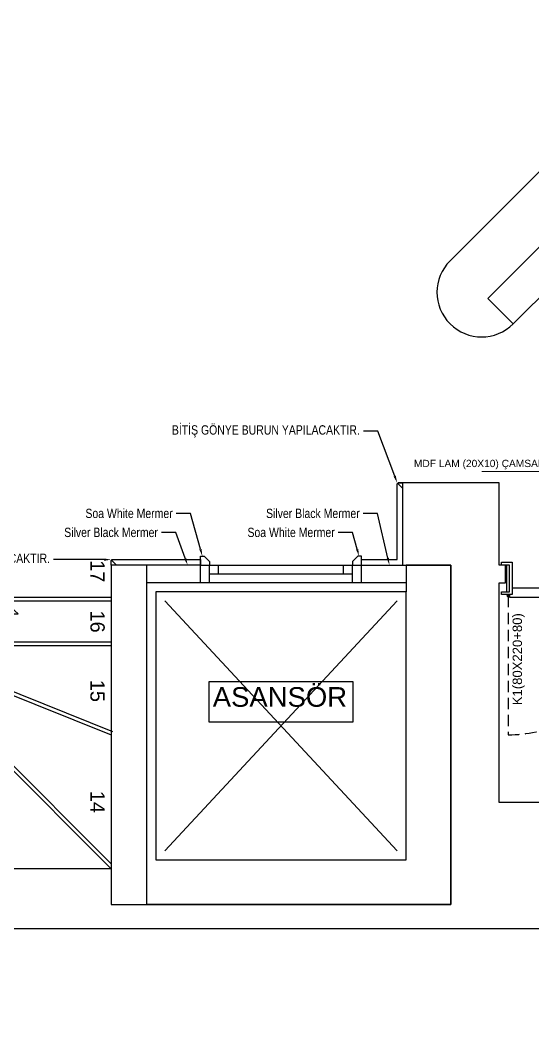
# Model space of a CAD drawing. Header units: millimetres. Extents: x 7687 to 15428, y -715 to 4028.
# Drawn here: x 8930 to 9217, y 278 to 846 of the extents above; entities that cross this region are included whole.
import ezdxf
from ezdxf import colors
from ezdxf.entities.mleader import LeaderData, LeaderLine
from ezdxf.math import Vec2, Vec3

# ---------------------------------------------------------------- set-up
doc = ezdxf.new("R2010")
doc.units = ezdxf.units.MM
doc.linetypes.add('CONTINUA', pattern=[0])
doc.linetypes.add('ISU-A-FS-IFS-ARCH$0$DASHED2', pattern=[9.525, 6.35, -3.175])
for name, color, linetype in [('0-MOBIL', 3, 'CONTINUA'), ('cam', 130, 'Continuous'), ('YAZI', 121, 'Continuous')]:
    doc.layers.add(name, color=color, linetype=linetype)
doc.layers.add('mermer', color=13, linetype='Continuous', lineweight=25)
doc.layers.add('yazı', color=7, linetype='Continuous', lineweight=20)
doc.styles.add('ARIAL', font='arial.ttf')
doc.styles.add('ROMANC', font='arial.ttf')
doc.styles.get("Standard").update_dxf_attribs({"font": 'arial.ttf'})

# ---------------------------------------------------------------- blocks, each defined once
blk = doc.blocks.new('*U31')
at = {"linetype": 'ISU-A-FS-IFS-ARCH$0$DASHED2'}
blk.add_line((-0.75, 2.25), (-0.75, 80), dxfattribs=at)
for p, q in [((-80, 0), (-80, -15)), ((0, 2.25), (-1.5, 2.25)), ((-0.75, 3), (-0.75, 1.5)), ((0, 0), (0, -15))]:
    blk.add_line(p, q)
for points in [[(-74, 3.5), (-74, 9, -0.414214), (-72, 11), (-62.5, 11, -0.414214), (-62, 10.5), (-62, 9.5, -0.414214), (-62.5, 9), (-71, 9, 0.414214), (-72, 8), (-72, 3.5)], [(-74, -2.5), (-74, -8, 0.414214), (-72, -10), (-62.5, -10, 0.414214), (-62, -9.5), (-62, -8.5, 0.414214), (-62.5, -8), (-71, -8, -0.414214), (-72, -7), (-72, -2.5)]]:
    blk.add_lwpolyline(points, format="xyb")
for points in [[(-83, -15), (-78.5, -15), (-78.5, 0), (-83, 0), (-83, 1.5), (-77, 1.5), (-77, -16.5), (-83, -16.5)], [(-1.5, 3), (-78.5, 3), (-78.5, 1.5), (-77, 1.5), (-77, -2), (-3, -2), (-3, 1.5), (-1.5, 1.5)], [(-75, 3), (-75, 3.5), (-71, 3.5), (-71, 3)], [(3, -16.5), (-3, -16.5), (-3, 1.5), (3, 1.5), (3, 0), (-1.5, 0), (-1.5, -15), (3, -15)], [(-75, -2), (-75, -2.5), (-71, -2.5), (-71, -2)]]:
    blk.add_lwpolyline(points, close=True)
blk.add_circle((-0.75, 2.25), 0.6)
blk.add_arc((-0.75, 2.25), 77.75, 90, 179.4473, dxfattribs=at)
blk = doc.blocks.new('MERMER')
at = {"ltscale": 1.5}
for p, q in [((48278.42, 3346.45), (48258.42, 3346.45)), ((48278.42, 3176.45), (48278.42, 3346.45)), ((48308.42, 3346.45), (48278.42, 3346.45)), ((48308.42, 3336.45), (48308.42, 3346.45)), ((48308.42, 3346.45), (48423.42, 3346.45)), ((48313.42, 3336.45), (48313.42, 3346.45)), ((48318.42, 3341.45), (48318.42, 3346.45)), ((48388.42, 3341.45), (48388.42, 3346.45)), ((48393.42, 3336.45), (48393.42, 3346.45)), ((48398.42, 3336.45), (48398.42, 3346.45)), ((48308.42, 3336.45), (48278.42, 3336.45)), ((48423.42, 3336.45), (48308.42, 3336.45)), ((48313.42, 3341.45), (48393.42, 3341.45)), ((47918.42, 3326.45), (47918.42, 3236.45)), ((48190.42, 3319.09), (48198.42, 3326.45)), ((48198.42, 3326.45), (48198.42, 3236.45)), ((48206.41, 3319.09), (48198.42, 3326.45)), ((48288.42, 3326.45), (48418.42, 3186.45)), ((48288.42, 3186.45), (48418.42, 3326.45)), ((48190.42, 3319.09), (48206.41, 3319.09)), ((48117.18, 3314.95), (48124.76, 3176.46)), ((48121.17, 3315.17), (48128.77, 3176.46)), ((47918.42, 3236.45), (48121.48, 3236.45)), ((48125.48, 3236.45), (48198.42, 3236.45))]:
    blk.add_line(p, q, dxfattribs=at)
blk.add_lwpolyline([(48278.42, 3176.45), (48278.42, 3346.45), (48258.42, 3346.45), (48258.42, 3156.45), (48448.42, 3156.45), (48448.42, 3346.45), (48423.42, 3346.45), (48423.42, 3331.45)], dxfattribs=at)
blk.add_lwpolyline([(48423.42, 3181.45), (48423.42, 3331.45), (48283.42, 3331.45), (48283.42, 3181.45)], close=True, dxfattribs=at)
blk.add_circle((47918.42, 3326.45), 5, dxfattribs=at)
at = {"layer": 'cam', "ltscale": 1.5}
for points in [[(48118.08, 3298.45), (47984.24, 3298.45), (47980.42, 3302.28), (47980.42, 3326.45)], [(48122.09, 3298.45), (48132.59, 3298.45), (48136.42, 3302.28), (48136.42, 3328.45)]]:
    blk.add_lwpolyline(points, dxfattribs=at)
at = {"layer": 'mermer', "ltscale": 1.5}
for p, q in [((47982.42, 3326.45), (47848.42, 3326.45)), ((47978.42, 3301.45), (47978.42, 3326.45)), ((48138.42, 3328.45), (48134.42, 3328.45)), ((48138.42, 3301.45), (48138.42, 3328.45)), ((48138.42, 3328.45), (48258.42, 3328.45)), ((48138.42, 3326.45), (48258.42, 3326.45)), ((47978.42, 3324.45), (47848.42, 3324.45)), ((48137.89, 3302.03), (48259.16, 3253.31)), ((48138.42, 3303.45), (48258.42, 3303.45)), ((47978.42, 3301.45), (47848.42, 3301.45)), ((47979.69, 3300.17), (47848.42, 3247.43)), ((47978.42, 3299.45), (47848.42, 3299.45)), ((47980.44, 3298.32), (47848.42, 3245.28)), ((47980.92, 3298.95), (47858.42, 3176.45)), ((47982.33, 3297.54), (47861.24, 3176.45)), ((47982.14, 3297.73), (47933.42, 3176.45)), ((47984, 3296.98), (47935.57, 3176.45)), ((47983.42, 3296.45), (47978.42, 3301.45)), ((48118.19, 3296.45), (47983.42, 3296.45)), ((47983.42, 3296.45), (47983.42, 3176.45)), ((47985.42, 3296.45), (47985.42, 3176.45)), ((48008.42, 3296.45), (48008.42, 3176.45)), ((48010.42, 3296.45), (48010.42, 3176.45)), ((48033.42, 3296.45), (48033.42, 3176.45)), ((48035.42, 3296.45), (48035.42, 3176.45)), ((48058.42, 3296.45), (48058.42, 3176.45)), ((48060.42, 3296.45), (48060.42, 3176.45)), ((48083.42, 3296.45), (48083.42, 3176.45)), ((48085.42, 3296.45), (48085.42, 3176.45)), ((48108.42, 3296.45), (48108.42, 3176.45)), ((48118.19, 3296.45), (48110.42, 3296.45)), ((48110.42, 3296.45), (48110.42, 3176.45)), ((48133.42, 3296.45), (48122.2, 3296.45)), ((48133.42, 3296.45), (48138.42, 3301.45)), ((48133.42, 3296.45), (48133.42, 3176.45)), ((48134.69, 3297.73), (48183.42, 3176.45)), ((48135.42, 3296.45), (48135.42, 3176.45)), ((48135.92, 3298.95), (48258.42, 3176.45)), ((48136.55, 3298.47), (48185.27, 3177.2)), ((48137.14, 3300.17), (48258.42, 3251.45)), ((48137.33, 3300.36), (48258.46, 3179.24)), ((48138.42, 3301.45), (48258.42, 3301.45))]:
    blk.add_line(p, q, dxfattribs=at)
for points in [[(48117.97, 3300.45), (47985.07, 3300.45), (47982.42, 3303.11), (47982.42, 3326.45)], [(48122.09, 3300.45), (48131.76, 3300.45), (48134.42, 3303.11), (48134.42, 3328.45)]]:
    blk.add_lwpolyline(points, dxfattribs=at)
at = {"layer": 'YAZI'}
for points in [[(47985.42, 3281.19), (48121.4, 3281.19), (48121.4, 3258.41), (47985.42, 3258.41)], [(47985.42, 3258.41), (48121.4, 3258.41), (48121.4, 3247.43), (47985.42, 3247.43)], [(47985.42, 3247.43), (48121.4, 3247.43), (48121.4, 3236.45), (47985.42, 3236.45)], [(47985.42, 3236.45), (48121.4, 3236.45), (48121.4, 3225.47), (47985.42, 3225.47)], [(47985.42, 3225.47), (48121.4, 3225.47), (48121.4, 3214.49), (47985.42, 3214.49)], [(47985.42, 3214.49), (48121.4, 3214.49), (48121.4, 3203.51), (47985.42, 3203.51)]]:
    blk.add_lwpolyline(points, close=True, dxfattribs=at)
at = {"layer": 'mermer', "ltscale": 1.5, "style": 'ARIAL'}
for s, p in [('17', (48246.8, 3349.17)), ('1', (47862.05, 3320.43)), ('16', (48246.8, 3320.99)), ('2', (47862.05, 3296)), ('15', (48246.8, 3282.2)), ('3', (47862.05, 3246.22)), ('14', (48246.8, 3220.05))]:
    blk.add_text(s, height=8, rotation=270, dxfattribs=at).set_placement(p)
at = {"layer": 'yazı', "insert": (47987.34, 3277.79), "char_height": 12.75, "attachment_point": 1, "style": 'ROMANC'}
blk.add_mtext_dynamic_manual_height_columns('{\\H0.86275x;MERDİVEN\\P\\H0.47651x;ALAN: 23.10 m2\\PBASAMAK: Masif Pan Kaplama (120cm)\\PKORKULUK: LAMİNE CAM(h:90cm)\\PALINLIK: Silver Black Mermer(h:45cm)\\PDUVAR\\fArial|b0|i0|c177|p34;:\\fArial|b0|i0|c162|p34;Antrasit \\fArial|b0|i0|c177|p34;-\\fArial|b0|i0|c162|p34;RAL\\fArial|b0|i0|c177|p34; 7016}', width=252.8052, gutter_width=425, heights=[0], dxfattribs=at)
at = {"color": 252, "ltscale": 100, "true_color": 0x939598}
ml = blk.add_multileader_mtext('Standard', dxfattribs=at)
ml.set_content('SİLVER BLACK MERMER\\Ph: 45 cm', color=(147, 149, 152))
ml.set_leader_properties()
ml.build(insert=Vec2(0, 0))
ctx = ml.context
ctx.base_point, ctx.char_height, ctx.plane_origin = Vec3(48028.51, 3323.19), 5.2416, Vec3(47990.57, 3302.6)
notes = []
notes.append((ctx, [(0, (1, 1, 0), (48020.51, 3323.19), (1, 0), 8, [(0, [(48007.57, 3300.45)], 0, [])])]))
ctx.mtext.insert, ctx.mtext.flow_direction = Vec3(48030.51, 3325.86), 5
for ctx, leaders in notes:
    for number, flags, end, landing, length, lines in leaders:
        leader = LeaderData()
        leader.index, (leader.has_last_leader_line, leader.has_dogleg_vector, leader.attachment_direction) = number, flags
        leader.last_leader_point, leader.dogleg_vector, leader.dogleg_length = Vec3(end), Vec3(landing), length
        for number, points, colour, breaks in lines:
            line = LeaderLine()
            line.index, line.vertices, line.color, line.breaks = number, Vec3.list(points), colors.encode_raw_color(colour), breaks
            leader.lines.append(line)
        ctx.leaders.append(leader)

msp = doc.modelspace()

# ---------------------------------------------------------------- linework, layer by layer
at = {"color": 242, "true_color": 0xcd2027}
for points in [[(8348.46, 337.75), (9319.96, 337.75), (9319.96, -714.84), (10483.49, -714.84), (10483.49, 524.4), (10513.23, 524.4), (10533.23, 524.4), (10533.23, 1133.78), (8193.35, 1133.78)], [(9616.96, 265.84), (9616.96, 541.25), (9282.3, 541.25), (9282.3, 526.25), (9601.96, 526.25), (9601.96, 290.5), (9339.96, 290.5), (9339.96, 408.25), (9197.96, 408.25), (9197.96, 531.25), (9201.55, 531.25), (9201.55, 541.25), (9197.96, 541.25), (9197.96, 587.25), (9143.96, 587.25), (9143.96, 541.25), (9170.96, 541.25), (9170.96, 351.25), (9000.96, 351.25), (9000.96, 541.25), (8980.96, 541.25), (8980.96, 371.25), (8570.96, 371.25)]]:
    msp.add_lwpolyline(points, dxfattribs=at)
at = {"layer": '0-MOBIL'}
msp.add_line((9205.89, 676.23), (9228.92, 699.26), dxfattribs=at)
for points in [[(9576.6, 711.59), (9508.92, 779.26), (9238.21, 779.26), (9170.53, 711.59)], [(9541.24, 676.23), (9555.38, 690.37), (9496.49, 749.26), (9250.64, 749.26), (9191.74, 690.37), (9205.89, 676.23)]]:
    msp.add_lwpolyline(points, dxfattribs=at)
msp.add_arc((9188.21, 693.91), 25, 135, 315, dxfattribs=at)
at = {"layer": 'mermer'}
for p, q in [((9143.96, 584.25), (9141.21, 587)), ((9035.96, 543.25), (9035.96, 541.25)), ((9115.96, 543.25), (9115.96, 541.25))]:
    msp.add_line(p, q, dxfattribs=at)
for points in [[(9120.96, 541.25), (9120.96, 544.25), (9140.96, 544.25), (9140.96, 586.75), (9141.46, 587.25), (9143.96, 587.25)], [(9143.96, 587.25), (9141.46, 587.25)], [(9030.96, 541.25), (9030.96, 546.25), (9032.96, 546.25), (9035.96, 543.25)], [(9120.96, 541.25), (9120.96, 546.25), (9118.96, 546.25), (9115.96, 543.25)], [(8980.96, 544.25), (8980.96, 544.25)], [(8980.96, 541.25), (8980.96, 543.75), (8981.46, 544.25), (9030.96, 544.25), (9030.96, 541.25)], [(8983.96, 541.25), (8981.21, 544)]]:
    msp.add_lwpolyline(points, dxfattribs=at)
at = {"layer": 'YAZI'}
msp.add_lwpolyline([(9035.85, 475.99), (9116.07, 475.99), (9116.07, 453.21), (9035.85, 453.21)], close=True, dxfattribs=at)
at = {"layer": 'yazı'}
msp.add_lwpolyline([(9188.39, 593.62), (9290.3, 593.62), (9290.3, 551.25)], dxfattribs=at)

# ---------------------------------------------------------------- block references
at = {"rotation": 179.9999999999999}
msp.add_blockref('*U31', (9202.3, 526.25), dxfattribs=at)
at = {"layer": 'YAZI'}
msp.add_blockref('MERMER', (-39277.45, -2805.2), dxfattribs=at)

# ---------------------------------------------------------------- texts
at = {"layer": 'yazı', "style": 'ROMANC'}
for s, insert, char_height, attachment_point in [('MDF LAM (20X10) ÇAMSAN ORDU BOZTEPE FG-661 ', (9291.22, 600.14), 4.08, 3), ('{\\H0.86275x;ASANSÖR}', (9037.78, 472.9), 12.75, 1)]:
    msp.add_mtext_dynamic_manual_height_columns(s, width=252.8052, gutter_width=425, heights=[0], dxfattribs=dict(at, insert=insert, char_height=char_height, attachment_point=attachment_point))
at = {"layer": 'yazı', "insert": (9205.53, 462.78, -0.68), "char_height": 12.75, "attachment_point": 1, "rotation": 90, "style": 'ROMANC'}
msp.add_mtext_dynamic_manual_height_columns('{\\H0.41111x;K1(80X220+80)}', width=252.8052, gutter_width=425, heights=[0], dxfattribs=at)

# ---------------------------------------------------------------- leaders
at = {"layer": 'yazı'}
ml = msp.add_multileader_mtext('Standard', dxfattribs=at)
ml.set_content('{\\W0.8;\\C256;BİTİŞ GÖNYE BURUN YAPILACAKTIR.}', color=(147, 149, 152))
ml.set_leader_properties()
ml.build(insert=Vec2(0, 0))
ctx = ml.context
ctx.base_point, ctx.char_height, ctx.plane_origin = Vec3(9013.85, 616.12), 5.2416, Vec3(9269.45, 532.77)
ctx.text_align_type = 2
notes = []
notes.append((ctx, [(0, (1, 1, 0), (9130.05, 616.12), (-1, 0), 8, [(0, [(9140.96, 587.25)], 0, [])])]))
ctx.mtext.insert, ctx.mtext.rotation, ctx.mtext.alignment, ctx.mtext.flow_direction = Vec3(9120.05, 619.47), 6.283185, 3, 5
ml = msp.add_multileader_mtext('Standard', dxfattribs=at)
ml.set_content('{\\W0.8;\\C256;Soa White Mermer}', color=(147, 149, 152))
ml.set_leader_properties()
ml.build(insert=Vec2(0, 0))
ctx = ml.context
ctx.base_point, ctx.char_height, ctx.plane_origin = Vec3(8964.73, 570.12), 5.2416, Vec3(9160.45, 491.77)
ctx.text_align_type = 2
notes.append((ctx, [(0, (1, 1, 0), (9025.38, 570.12), (-1, 0), 8, [(0, [(9031.96, 546.25)], 0, [])])]))
ctx.mtext.insert, ctx.mtext.rotation, ctx.mtext.alignment, ctx.mtext.flow_direction = Vec3(9015.38, 572.78), 6.283185, 3, 5
ml = msp.add_multileader_mtext('Standard', dxfattribs=at)
ml.set_content('{\\W0.8;\\C256;Silver Black Mermer}', color=(147, 149, 152))
ml.set_leader_properties()
ml.build(insert=Vec2(0, 0))
ctx = ml.context
ctx.base_point, ctx.char_height, ctx.plane_origin = Vec3(9065.78, 570.12), 5.2416, Vec3(9265.07, 486.77)
ctx.text_align_type = 2
notes.append((ctx, [(0, (1, 1, 0), (9130, 570.12), (-1, 0), 8, [(0, [(9136.58, 541.25)], 0, [])])]))
ctx.mtext.insert, ctx.mtext.rotation, ctx.mtext.alignment, ctx.mtext.flow_direction = Vec3(9120, 572.78), 6.283185, 3, 5
ml = msp.add_multileader_mtext('Standard', dxfattribs=at)
ml.set_content('{\\W0.8;\\C256;Silver Black Mermer}', color=(147, 149, 152))
ml.set_leader_properties()
ml.build(insert=Vec2(0, 0))
ctx = ml.context
ctx.base_point, ctx.char_height, ctx.plane_origin = Vec3(8952.89, 559.47), 5.2416, Vec3(9152.19, 486.77)
ctx.text_align_type = 2
notes.append((ctx, [(0, (1, 1, 0), (9017.11, 559.47), (-1, 0), 8, [(0, [(9023.7, 541.25)], 0, [])])]))
ctx.mtext.insert, ctx.mtext.rotation, ctx.mtext.alignment, ctx.mtext.flow_direction = Vec3(9007.11, 562.14), 6.283185, 3, 5
ml = msp.add_multileader_mtext('Standard', dxfattribs=at)
ml.set_content('{\\W0.8;\\C256;Soa White Mermer}', color=(147, 149, 152))
ml.set_leader_properties()
ml.build(insert=Vec2(0, 0))
ctx = ml.context
ctx.base_point, ctx.char_height, ctx.plane_origin = Vec3(9055.38, 559.47), 5.2416, Vec3(9248.08, 491.77)
ctx.text_align_type = 2
notes.append((ctx, [(0, (1, 1, 0), (9116.03, 559.47), (-1, 0), 8, [(0, [(9119.59, 546.25)], 0, [])])]))
ctx.mtext.insert, ctx.mtext.rotation, ctx.mtext.alignment, ctx.mtext.flow_direction = Vec3(9106.03, 562.14), 6.283185, 3, 5
ml = msp.add_multileader_mtext('Standard', dxfattribs=at)
ml.set_content('{\\W0.8;\\C256;BİTİŞ GÖNYE BURUN YAPILACAKTIR.}', color=(147, 149, 152))
ml.set_leader_properties()
ml.build(insert=Vec2(0, 0))
ctx = ml.context
ctx.base_point, ctx.char_height, ctx.plane_origin = Vec3(8840.56, 544.25), 5.2416, Vec3(9109.45, 489.77)
ctx.text_align_type = 2
notes.append((ctx, [(0, (1, 1, 0), (8956.76, 544.25), (-1, 0), 8, [(0, [(8980.96, 544.25)], 0, [])])]))
ctx.mtext.insert, ctx.mtext.rotation, ctx.mtext.alignment, ctx.mtext.flow_direction = Vec3(8946.76, 547.6), 6.283185, 3, 5
for ctx, leaders in notes:
    for number, flags, end, landing, length, lines in leaders:
        leader = LeaderData()
        leader.index, (leader.has_last_leader_line, leader.has_dogleg_vector, leader.attachment_direction) = number, flags
        leader.last_leader_point, leader.dogleg_vector, leader.dogleg_length = Vec3(end), Vec3(landing), length
        for number, points, colour, breaks in lines:
            line = LeaderLine()
            line.index, line.vertices, line.color, line.breaks = number, Vec3.list(points), colors.encode_raw_color(colour), breaks
            leader.lines.append(line)
        ctx.leaders.append(leader)

doc.saveas('drawing.dxf')
